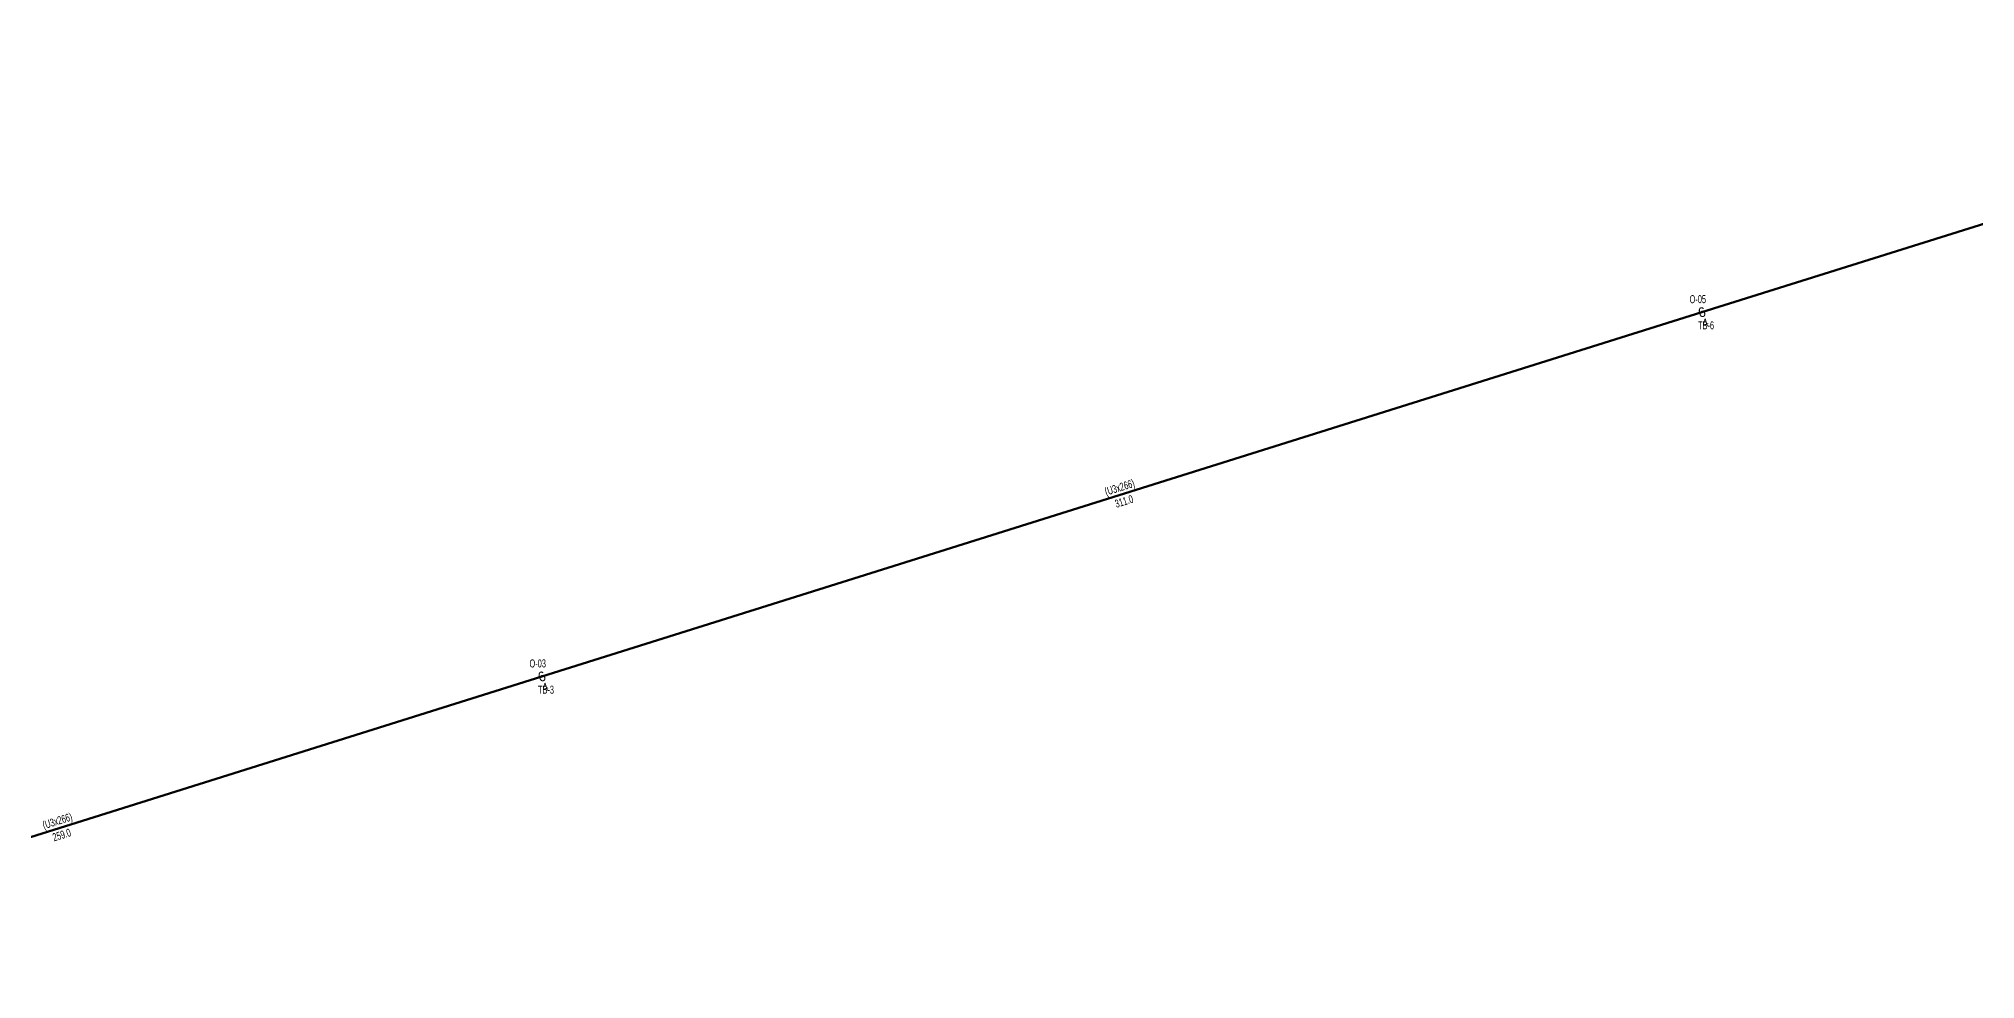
# Model space of a CAD drawing. Header units: millimetres. Extents: x 573825 to 575716, y 4090915 to 4092713.
# Drawn here: x 574468 to 574964, y 4091471.2 to 4091712.1 of the extents above; entities that cross this region are included whole.
import ezdxf
from ezdxf.enums import TextEntityAlignment as Align

# ---------------------------------------------------------------- set-up
doc = ezdxf.new("R2010")
doc.units = ezdxf.units.MM
doc.layers.add('DIREK_ENH_MEVCUT', color=6, linetype='Continuous', lineweight=25)
doc.layers.add('HAT_ENH_HAVAI_MEVCUT', color=6, linetype='Continuous', lineweight=70)
doc.styles.add('Direk', font='B_CAD')
doc.styles.get("Standard").update_dxf_attribs({"font": 'Arial'})

msp = doc.modelspace()

# ---------------------------------------------------------------- linework, layer by layer
at = {"layer": 'HAT_ENH_HAVAI_MEVCUT'}
for p, q in [((575116.971819, 4091712.07555), (574894.023, 4091642.037)), ((574894.023, 4091642.037), (574596.857, 4091548.742)), ((574596.857, 4091548.742), (574349.788, 4091471.194))]:
    msp.add_line(p, q, dxfattribs=at)

# ---------------------------------------------------------------- texts
at = {"layer": 'DIREK_ENH_MEVCUT', "width": 0.53}
for s, p in [('O-05', (574892.97433, 4091645.376205)), ('TB-6', (574895.079985, 4091638.671318)), ('O-03', (574595.808747, 4091552.081336)), ('TB-3', (574597.919672, 4091545.356728))]:
    msp.add_text(s, height=2.05, dxfattribs=at).set_placement(p, align=Align.MIDDLE_CENTER)
at = {"layer": 'DIREK_ENH_MEVCUT', "style": 'Direk'}
for rotation, p in [(13.442674, (574894.023, 4091642.037)), (17.467472, (574596.857, 4091548.742))]:
    msp.add_text('6', height=2.5, rotation=rotation, dxfattribs=at).set_placement(p, align=Align.MIDDLE_CENTER)
at = {"layer": 'DIREK_ENH_MEVCUT', "color": 32, "style": 'Direk'}
for rotation, p in [(377.434777, (574894.861936, 4091639.365636)), (377.427619, (574597.695602, 4091546.070531))]:
    msp.add_text('4', height=2, rotation=rotation, dxfattribs=at).set_placement(p, align=Align.MIDDLE_CENTER)
at = {"layer": 'HAT_ENH_HAVAI_MEVCUT', "lineweight": 30, "width": 0.53}
for rotation, p in [(377.429634, (574745.185396, 4091596.200473, 287298.4285)), (377.425604, (574473.067953, 4091510.778991, 287174.894))]:
    msp.add_text('(U3x266)', height=2.05, rotation=rotation, dxfattribs=at).set_placement(p, align=Align.CENTER)
for s, rotation, p in [('311.0', 377.429634, (574745.694604, 4091594.578527, 287298.4285)), ('259.0', 377.425604, (574473.577047, 4091509.157009, 287174.894))]:
    msp.add_text(s, height=2.05, rotation=rotation, dxfattribs=at).set_placement(p, align=Align.TOP_CENTER)

doc.saveas('drawing.dxf')
